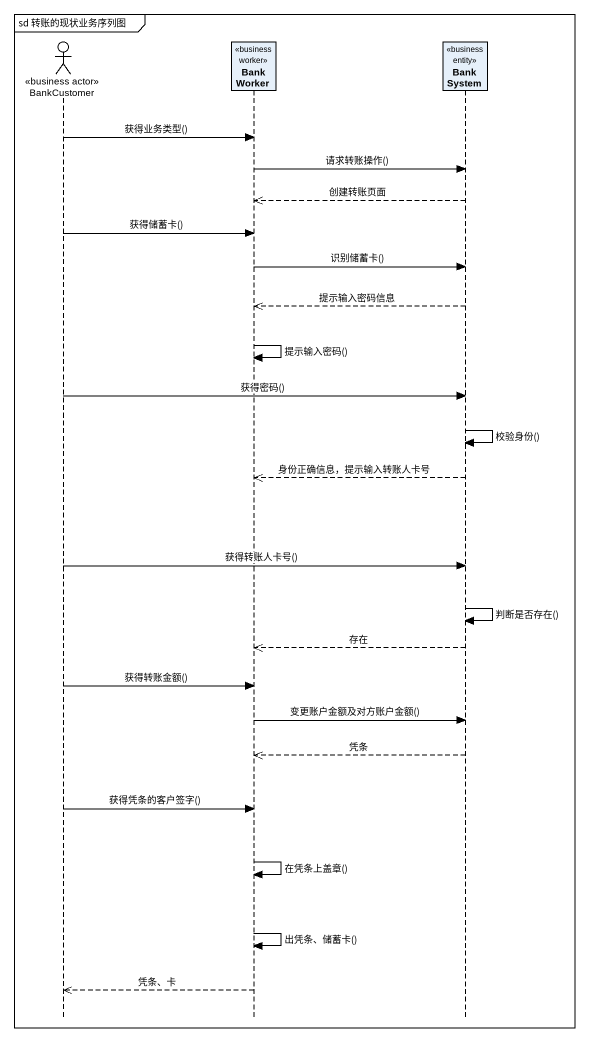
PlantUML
@startuml
mainframe sd 转账的现状业务序列图
hide footbox
actor BankCustomer <<business actor>>
participant BankWorker <<business worker>>
participant BankSystem <<business entity>>

BankCustomer -> BankWorker : 获得业务类型()
BankWorker -> BankSystem : 请求转账操作()
BankSystem -->> BankWorker : 创建转账页面
BankCustomer -> BankWorker : 获得储蓄卡()
BankWorker -> BankSystem : 识别储蓄卡()
BankSystem -->> BankWorker : 提示输入密码信息
BankWorker -> BankWorker : 提示输入密码()
BankCustomer -> BankSystem : 获得密码()
BankSystem -> BankSystem : 校验身份()
BankSystem -->> BankWorker : 身份正确信息，提示输入转账人卡号
BankCustomer -> BankSystem : 获得转账人卡号()
BankSystem -> BankSystem : 判断是否存在()
BankSystem -->> BankWorker : 存在
BankCustomer -> BankWorker : 获得转账金额()
BankWorker -> BankSystem : 变更账户金额及对方账户金额()
BankSystem -->> BankWorker : 凭条
BankCustomer -> BankWorker : 获得凭条的客户签字()
BankWorker -> BankWorker : 在凭条上盖章()
BankWorker -> BankWorker : 出凭条、储蓄卡()
BankWorker -->> BankCustomer : 凭条、卡
@enduml
